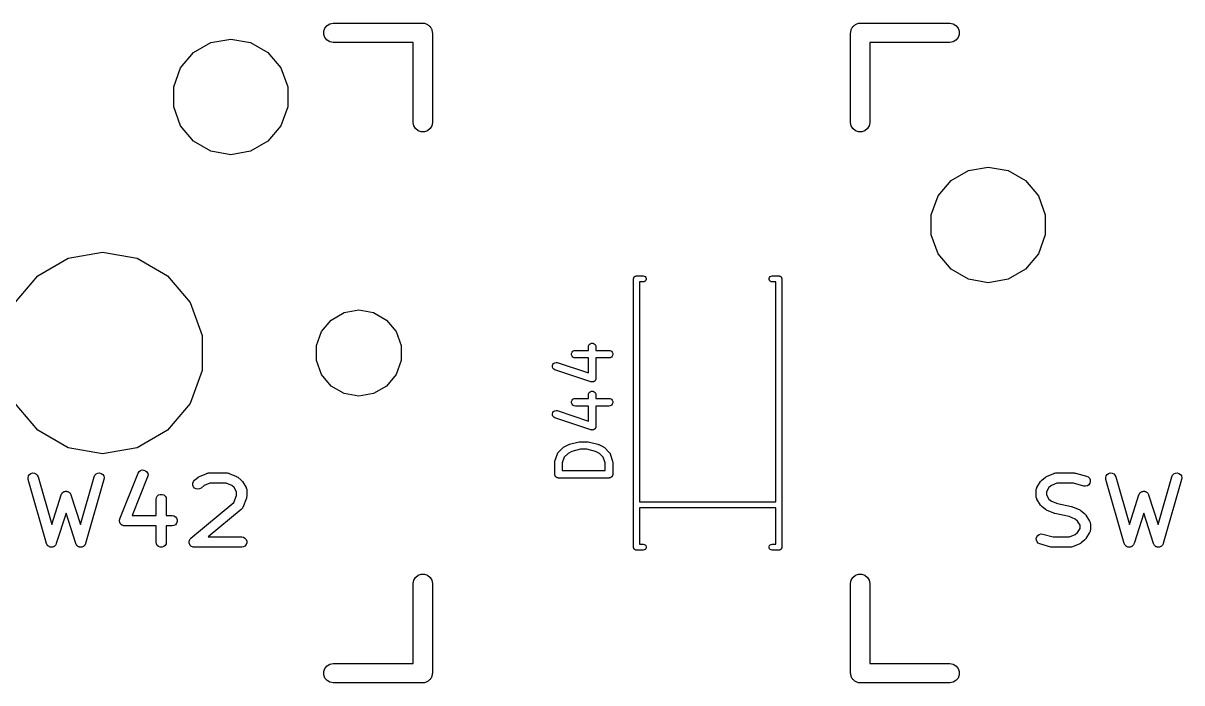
# Model space of a CAD drawing. Extents: x 37 to 154, y -133 to -20.
# Drawn here: x 95.92 to 118.9, y -132.54 to -119.46 of the extents above; entities that cross this region are included whole.
import ezdxf

# ---------------------------------------------------------------- set-up
doc = ezdxf.new("R2010")
doc.units = 0
doc.header["$MEASUREMENT"] = 0
doc.layers.add('BLACK', color=7, linetype='CONTINUOUS')

msp = doc.modelspace()

# ---------------------------------------------------------------- linework, layer by layer
at = {"layer": 'Black'}
for p, q in [((101.95, -119.504), (102.007, -119.471)), ((102.007, -119.471), (102.072, -119.459)), ((102.072, -119.459), (103.85, -119.459)), ((103.85, -119.459), (103.866, -119.462)), ((103.866, -119.462), (103.883, -119.462)), ((103.883, -119.462), (103.899, -119.468)), ((103.899, -119.468), (103.915, -119.471)), ((103.915, -119.471), (103.93, -119.479)), ((103.93, -119.479), (103.945, -119.485)), ((103.945, -119.485), (103.958, -119.496)), ((103.958, -119.496), (103.972, -119.504)), ((112.403, -119.504), (112.417, -119.496)), ((112.417, -119.496), (112.43, -119.485)), ((112.43, -119.485), (112.445, -119.479)), ((112.445, -119.479), (112.46, -119.471)), ((112.46, -119.471), (112.476, -119.468)), ((112.476, -119.468), (112.492, -119.462)), ((112.492, -119.462), (112.509, -119.462)), ((112.509, -119.462), (112.525, -119.459)), ((112.525, -119.459), (114.303, -119.459)), ((114.303, -119.459), (114.368, -119.471)), ((114.368, -119.471), (114.425, -119.504)), ((101.884, -119.617), (101.907, -119.555)), ((101.884, -119.683), (101.884, -119.617)), ((101.907, -119.745), (101.884, -119.683)), ((101.907, -119.555), (101.95, -119.504)), ((103.972, -119.504), (103.983, -119.517)), ((103.983, -119.517), (103.996, -119.528)), ((103.996, -119.528), (104.004, -119.542)), ((104.004, -119.542), (104.015, -119.555)), ((104.015, -119.555), (104.021, -119.57)), ((104.021, -119.57), (104.029, -119.585)), ((104.029, -119.585), (104.032, -119.601)), ((104.032, -119.601), (104.038, -119.617)), ((104.038, -119.617), (104.038, -119.634)), ((104.038, -119.634), (104.04, -119.65)), ((104.04, -119.65), (104.04, -121.428)), ((112.334, -119.65), (112.337, -119.634)), ((112.334, -121.428), (112.334, -119.65)), ((112.337, -119.617), (112.343, -119.601)), ((112.337, -119.634), (112.337, -119.617)), ((112.343, -119.601), (112.346, -119.585)), ((112.346, -119.585), (112.354, -119.57)), ((112.354, -119.57), (112.36, -119.555)), ((112.36, -119.555), (112.371, -119.542)), ((112.371, -119.542), (112.379, -119.528)), ((112.379, -119.528), (112.392, -119.517)), ((112.392, -119.517), (112.403, -119.504)), ((114.425, -119.504), (114.468, -119.555)), ((114.468, -119.555), (114.491, -119.617)), ((114.491, -119.683), (114.468, -119.745)), ((114.491, -119.617), (114.491, -119.683)), ((99.3025, -120.041), (99.6476, -119.842)), ((99.6476, -119.842), (100.04, -119.773)), ((100.04, -119.773), (100.432, -119.842)), ((100.432, -119.842), (100.778, -120.041)), ((101.95, -119.796), (101.907, -119.745)), ((102.007, -119.829), (101.95, -119.796)), ((102.072, -119.84), (102.007, -119.829)), ((103.659, -119.84), (102.072, -119.84)), ((103.659, -121.428), (103.659, -119.84)), ((114.303, -119.84), (112.715, -119.84)), ((112.715, -119.84), (112.715, -121.428)), ((114.368, -119.829), (114.303, -119.84)), ((114.425, -119.796), (114.368, -119.829)), ((114.468, -119.745), (114.425, -119.796)), ((99.0464, -120.346), (99.3025, -120.041)), ((100.778, -120.041), (101.034, -120.346)), ((98.9101, -120.721), (99.0464, -120.346)), ((101.034, -120.346), (101.17, -120.721)), ((98.9101, -121.119), (98.9101, -120.721)), ((101.17, -120.721), (101.17, -121.119)), ((99.0464, -121.494), (98.9101, -121.119)), ((101.17, -121.119), (101.034, -121.494)), ((99.3025, -121.799), (99.0464, -121.494)), ((101.034, -121.494), (100.778, -121.799)), ((103.671, -121.493), (103.659, -121.428)), ((103.704, -121.55), (103.671, -121.493)), ((103.755, -121.593), (103.704, -121.55)), ((103.996, -121.55), (103.945, -121.593)), ((104.029, -121.493), (103.996, -121.55)), ((104.04, -121.428), (104.029, -121.493)), ((112.346, -121.493), (112.334, -121.428)), ((112.379, -121.55), (112.346, -121.493)), ((112.43, -121.593), (112.379, -121.55)), ((112.671, -121.55), (112.62, -121.593)), ((112.704, -121.493), (112.671, -121.55)), ((112.715, -121.428), (112.704, -121.493)), ((103.817, -121.616), (103.755, -121.593)), ((103.883, -121.616), (103.817, -121.616)), ((103.945, -121.593), (103.883, -121.616)), ((112.492, -121.616), (112.43, -121.593)), ((112.558, -121.616), (112.492, -121.616)), ((112.62, -121.593), (112.558, -121.616)), ((99.6476, -121.998), (99.3025, -121.799)), ((100.04, -122.067), (99.6476, -121.998)), ((100.432, -121.998), (100.04, -122.067)), ((100.778, -121.799), (100.432, -121.998)), ((114.327, -122.581), (114.673, -122.382)), ((114.673, -122.382), (115.065, -122.313)), ((115.065, -122.313), (115.457, -122.382)), ((115.457, -122.382), (115.803, -122.581)), ((114.071, -122.886), (114.327, -122.581)), ((115.803, -122.581), (116.059, -122.886)), ((113.935, -123.261), (114.071, -122.886)), ((116.059, -122.886), (116.195, -123.261)), ((113.935, -123.659), (113.935, -123.261)), ((116.195, -123.261), (116.195, -123.659)), ((114.071, -124.034), (113.935, -123.659)), ((116.195, -123.659), (116.059, -124.034)), ((96.8154, -124.119), (97.5, -123.998)), ((97.5, -123.998), (98.1846, -124.119)), ((114.327, -124.339), (114.071, -124.034)), ((116.059, -124.034), (115.803, -124.339)), ((96.2134, -124.467), (96.8154, -124.119)), ((98.1846, -124.119), (98.7865, -124.467)), ((95.7666, -124.999), (96.2134, -124.467)), ((98.7865, -124.467), (99.2334, -124.999)), ((108.03, -124.53), (108.031, -124.525)), ((108.03, -129.85), (108.03, -124.53)), ((108.031, -124.52), (108.033, -124.515)), ((108.031, -124.525), (108.031, -124.52)), ((108.033, -124.515), (108.034, -124.509)), ((108.034, -124.509), (108.036, -124.505)), ((108.036, -124.505), (108.038, -124.5)), ((108.038, -124.5), (108.041, -124.496)), ((108.041, -124.496), (108.044, -124.491)), ((108.044, -124.491), (108.048, -124.488)), ((108.048, -124.488), (108.051, -124.484)), ((108.051, -124.484), (108.056, -124.481)), ((108.056, -124.481), (108.06, -124.478)), ((108.06, -124.478), (108.065, -124.476)), ((108.065, -124.476), (108.069, -124.474)), ((108.069, -124.474), (108.075, -124.473)), ((108.075, -124.473), (108.08, -124.471)), ((108.08, -124.471), (108.085, -124.471)), ((108.085, -124.471), (108.09, -124.47)), ((108.09, -124.47), (108.22, -124.47)), ((108.22, -124.47), (108.241, -124.474)), ((108.241, -124.474), (108.259, -124.484)), ((108.259, -124.484), (108.272, -124.5)), ((108.272, -124.5), (108.279, -124.52)), ((108.279, -124.54), (108.272, -124.56)), ((108.279, -124.52), (108.279, -124.54)), ((110.721, -124.52), (110.728, -124.5)), ((110.721, -124.54), (110.721, -124.52)), ((110.728, -124.56), (110.721, -124.54)), ((110.728, -124.5), (110.741, -124.484)), ((110.741, -124.484), (110.759, -124.474)), ((110.759, -124.474), (110.78, -124.47)), ((110.78, -124.47), (110.91, -124.47)), ((110.91, -124.47), (110.915, -124.471)), ((110.915, -124.471), (110.92, -124.471)), ((110.92, -124.471), (110.925, -124.473)), ((110.925, -124.473), (110.931, -124.474)), ((110.931, -124.474), (110.935, -124.476)), ((110.935, -124.476), (110.94, -124.478)), ((110.94, -124.478), (110.944, -124.481)), ((110.944, -124.481), (110.949, -124.484)), ((110.949, -124.484), (110.952, -124.488)), ((110.952, -124.488), (110.956, -124.491)), ((110.956, -124.491), (110.959, -124.496)), ((110.959, -124.496), (110.962, -124.5)), ((110.962, -124.5), (110.964, -124.505)), ((110.964, -124.505), (110.966, -124.509)), ((110.966, -124.509), (110.967, -124.515)), ((110.967, -124.515), (110.969, -124.52)), ((110.969, -124.52), (110.969, -124.525)), ((110.969, -124.525), (110.97, -124.53)), ((110.97, -124.53), (110.97, -129.85)), ((114.673, -124.538), (114.327, -124.339)), ((115.065, -124.607), (114.673, -124.538)), ((115.457, -124.538), (115.065, -124.607)), ((115.803, -124.339), (115.457, -124.538)), ((108.22, -124.59), (108.15, -124.59)), ((108.15, -124.59), (108.15, -128.95)), ((108.241, -124.586), (108.22, -124.59)), ((108.259, -124.576), (108.241, -124.586)), ((108.272, -124.56), (108.259, -124.576)), ((110.741, -124.576), (110.728, -124.56)), ((110.759, -124.586), (110.741, -124.576)), ((110.78, -124.59), (110.759, -124.586)), ((110.85, -124.59), (110.78, -124.59)), ((110.85, -128.95), (110.85, -124.59)), ((99.2334, -124.999), (99.4711, -125.652)), ((102.031, -125.346), (102.288, -125.197)), ((102.288, -125.197), (102.58, -125.146)), ((102.58, -125.146), (102.872, -125.197)), ((102.872, -125.197), (103.129, -125.346)), ((101.84, -125.573), (102.031, -125.346)), ((103.129, -125.346), (103.32, -125.573)), ((99.4711, -125.652), (99.4711, -126.348)), ((101.739, -125.852), (101.84, -125.573)), ((103.32, -125.573), (103.421, -125.852)), ((101.739, -126.148), (101.739, -125.852)), ((103.421, -125.852), (103.421, -126.148)), ((107.134, -125.88), (107.139, -125.855)), ((107.134, -125.948), (107.134, -125.88)), ((107.139, -125.855), (107.152, -125.832)), ((107.152, -125.832), (107.172, -125.816)), ((107.172, -125.816), (107.196, -125.807)), ((107.196, -125.807), (107.222, -125.807)), ((107.222, -125.807), (107.247, -125.816)), ((107.247, -125.816), (107.267, -125.832)), ((107.267, -125.832), (107.28, -125.855)), ((107.28, -125.855), (107.284, -125.88)), ((107.284, -125.88), (107.284, -125.948)), ((101.84, -126.427), (101.739, -126.148)), ((103.421, -126.148), (103.32, -126.427)), ((106.802, -126.01), (106.811, -125.986)), ((106.802, -126.036), (106.802, -126.01)), ((106.811, -126.061), (106.802, -126.036)), ((106.811, -125.986), (106.828, -125.966)), ((106.828, -126.081), (106.811, -126.061)), ((106.828, -125.966), (106.85, -125.953)), ((106.85, -126.094), (106.828, -126.081)), ((106.85, -125.953), (106.876, -125.948)), ((106.876, -126.098), (106.85, -126.094)), ((106.876, -125.948), (107.134, -125.948)), ((107.134, -126.098), (106.876, -126.098)), ((107.134, -126.395), (107.134, -126.098)), ((107.284, -125.948), (107.542, -125.948)), ((107.542, -126.098), (107.284, -126.098)), ((107.284, -126.098), (107.284, -126.5)), ((107.542, -125.948), (107.568, -125.953)), ((107.568, -126.094), (107.542, -126.098)), ((107.568, -125.953), (107.591, -125.966)), ((107.591, -126.081), (107.568, -126.094)), ((107.591, -125.966), (107.607, -125.986)), ((107.607, -126.061), (107.591, -126.081)), ((107.607, -125.986), (107.616, -126.01)), ((107.616, -126.036), (107.607, -126.061)), ((107.616, -126.01), (107.616, -126.036)), ((99.4711, -126.348), (99.2334, -127.001)), ((106.421, -126.25), (106.429, -126.226)), ((106.421, -126.276), (106.421, -126.25)), ((106.431, -126.301), (106.421, -126.276)), ((106.429, -126.226), (106.445, -126.205)), ((106.448, -126.32), (106.431, -126.301)), ((106.445, -126.205), (106.467, -126.192)), ((106.471, -126.333), (106.448, -126.32)), ((106.467, -126.192), (106.493, -126.186)), ((107.185, -126.571), (106.471, -126.333)), ((106.493, -126.186), (106.518, -126.19)), ((106.518, -126.19), (107.134, -126.395)), ((102.031, -126.654), (101.84, -126.427)), ((103.32, -126.427), (103.129, -126.654)), ((107.191, -126.571), (107.185, -126.571)), ((107.196, -126.573), (107.191, -126.571)), ((107.204, -126.573), (107.196, -126.573)), ((107.211, -126.574), (107.204, -126.573)), ((107.217, -126.573), (107.211, -126.574)), ((107.222, -126.573), (107.217, -126.573)), ((107.229, -126.571), (107.222, -126.573)), ((107.237, -126.569), (107.229, -126.571)), ((107.241, -126.566), (107.237, -126.569)), ((107.247, -126.564), (107.241, -126.566)), ((107.252, -126.56), (107.247, -126.564)), ((107.259, -126.556), (107.252, -126.56)), ((107.262, -126.551), (107.259, -126.556)), ((107.267, -126.548), (107.262, -126.551)), ((107.27, -126.541), (107.267, -126.548)), ((107.275, -126.535), (107.27, -126.541)), ((107.277, -126.53), (107.275, -126.535)), ((107.28, -126.525), (107.277, -126.53)), ((107.281, -126.518), (107.28, -126.525)), ((107.283, -126.511), (107.281, -126.518)), ((107.284, -126.5), (107.283, -126.505)), ((107.283, -126.505), (107.283, -126.511)), ((102.288, -126.803), (102.031, -126.654)), ((102.58, -126.854), (102.288, -126.803)), ((102.872, -126.803), (102.58, -126.854)), ((103.129, -126.654), (102.872, -126.803)), ((107.134, -126.833), (107.139, -126.807)), ((107.134, -126.901), (107.134, -126.833)), ((107.139, -126.807), (107.152, -126.785)), ((107.152, -126.785), (107.172, -126.768)), ((107.172, -126.768), (107.196, -126.759)), ((107.196, -126.759), (107.222, -126.759)), ((107.222, -126.759), (107.247, -126.768)), ((107.247, -126.768), (107.267, -126.785)), ((107.267, -126.785), (107.28, -126.807)), ((107.28, -126.807), (107.284, -126.833)), ((107.284, -126.833), (107.284, -126.901)), ((96.2134, -127.533), (95.7666, -127.001)), ((99.2334, -127.001), (98.7865, -127.533)), ((106.802, -126.963), (106.811, -126.938)), ((106.802, -126.989), (106.802, -126.963)), ((106.811, -127.013), (106.802, -126.989)), ((106.811, -126.938), (106.828, -126.918)), ((106.828, -127.033), (106.811, -127.013)), ((106.828, -126.918), (106.85, -126.905)), ((106.85, -127.046), (106.828, -127.033)), ((106.85, -126.905), (106.876, -126.901)), ((106.876, -127.051), (106.85, -127.046)), ((106.876, -126.901), (107.134, -126.901)), ((107.134, -127.051), (106.876, -127.051)), ((107.134, -127.348), (107.134, -127.051)), ((107.284, -126.901), (107.542, -126.901)), ((107.542, -127.051), (107.284, -127.051)), ((107.284, -127.051), (107.284, -127.452)), ((107.542, -126.901), (107.568, -126.905)), ((107.568, -127.046), (107.542, -127.051)), ((107.568, -126.905), (107.591, -126.918)), ((107.591, -127.033), (107.568, -127.046)), ((107.591, -126.918), (107.607, -126.938)), ((107.607, -127.013), (107.591, -127.033)), ((107.607, -126.938), (107.616, -126.963)), ((107.616, -126.989), (107.607, -127.013)), ((107.616, -126.963), (107.616, -126.989)), ((106.421, -127.203), (106.429, -127.178)), ((106.421, -127.229), (106.421, -127.203)), ((106.431, -127.253), (106.421, -127.229)), ((106.429, -127.178), (106.445, -127.158)), ((106.448, -127.273), (106.431, -127.253)), ((106.445, -127.158), (106.467, -127.144)), ((106.471, -127.285), (106.448, -127.273)), ((106.467, -127.144), (106.493, -127.139)), ((107.185, -127.523), (106.471, -127.285)), ((106.493, -127.139), (106.518, -127.143)), ((106.518, -127.143), (107.134, -127.348)), ((96.8154, -127.881), (96.2134, -127.533)), ((98.7865, -127.533), (98.1846, -127.881)), ((107.191, -127.524), (107.185, -127.523)), ((107.196, -127.526), (107.191, -127.524)), ((107.204, -127.526), (107.196, -127.526)), ((107.211, -127.527), (107.204, -127.526)), ((107.217, -127.526), (107.211, -127.527)), ((107.222, -127.526), (107.217, -127.526)), ((107.229, -127.523), (107.222, -127.526)), ((107.237, -127.522), (107.229, -127.523)), ((107.241, -127.519), (107.237, -127.522)), ((107.247, -127.517), (107.241, -127.519)), ((107.252, -127.512), (107.247, -127.517)), ((107.259, -127.508), (107.252, -127.512)), ((107.262, -127.504), (107.259, -127.508)), ((107.267, -127.5), (107.262, -127.504)), ((107.27, -127.494), (107.267, -127.5)), ((107.275, -127.488), (107.27, -127.494)), ((107.277, -127.482), (107.275, -127.488)), ((107.28, -127.478), (107.277, -127.482)), ((107.281, -127.47), (107.28, -127.478)), ((107.283, -127.463), (107.281, -127.47)), ((107.284, -127.452), (107.283, -127.457)), ((107.283, -127.457), (107.283, -127.463)), ((106.762, -127.808), (106.953, -127.76)), ((106.953, -127.76), (106.962, -127.759)), ((106.962, -127.759), (106.971, -127.758)), ((106.971, -127.758), (107.114, -127.758)), ((107.114, -127.758), (107.123, -127.759)), ((107.123, -127.759), (107.132, -127.76)), ((107.132, -127.76), (107.322, -127.808)), ((97.5, -128.002), (96.8154, -127.881)), ((98.1846, -127.881), (97.5, -128.002)), ((106.471, -128.142), (106.519, -128)), ((106.519, -128), (106.521, -127.996)), ((106.521, -127.996), (106.522, -127.992)), ((106.522, -127.992), (106.527, -127.984)), ((106.527, -127.984), (106.531, -127.977)), ((106.531, -127.977), (106.534, -127.974)), ((106.534, -127.974), (106.537, -127.97)), ((106.537, -127.97), (106.632, -127.875)), ((106.632, -127.875), (106.642, -127.868)), ((106.642, -127.868), (106.652, -127.861)), ((106.652, -127.861), (106.747, -127.813)), ((106.73, -127.99), (106.656, -128.064)), ((106.807, -127.951), (106.73, -127.99)), ((106.747, -127.813), (106.755, -127.811)), ((106.755, -127.811), (106.762, -127.808)), ((106.98, -127.908), (106.807, -127.951)), ((107.105, -127.908), (106.98, -127.908)), ((107.278, -127.951), (107.105, -127.908)), ((107.355, -127.99), (107.278, -127.951)), ((107.322, -127.808), (107.33, -127.811)), ((107.33, -127.811), (107.338, -127.813)), ((107.338, -127.813), (107.433, -127.861)), ((107.429, -128.064), (107.355, -127.99)), ((107.433, -127.861), (107.443, -127.868)), ((107.443, -127.868), (107.453, -127.875)), ((107.453, -127.875), (107.548, -127.97)), ((107.548, -127.97), (107.55, -127.974)), ((107.55, -127.974), (107.554, -127.977)), ((107.554, -127.977), (107.558, -127.984)), ((107.558, -127.984), (107.563, -127.992)), ((107.563, -127.992), (107.564, -127.996)), ((107.564, -127.996), (107.566, -128)), ((107.566, -128), (107.614, -128.142)), ((106.467, -128.166), (106.469, -128.154)), ((106.467, -128.404), (106.467, -128.166)), ((106.469, -128.154), (106.471, -128.142)), ((106.656, -128.064), (106.617, -128.178)), ((106.617, -128.178), (106.617, -128.329)), ((107.467, -128.178), (107.429, -128.064)), ((107.467, -128.329), (107.467, -128.178)), ((107.614, -128.142), (107.615, -128.154)), ((107.615, -128.154), (107.617, -128.166)), ((107.617, -128.166), (107.617, -128.404)), ((96.0198, -128.472), (96.0284, -128.438)), ((96.0284, -128.438), (96.0481, -128.409)), ((96.0481, -128.409), (96.0767, -128.388)), ((96.0767, -128.388), (96.1106, -128.378)), ((96.1106, -128.378), (96.1458, -128.381)), ((96.1458, -128.381), (96.178, -128.395)), ((96.178, -128.395), (96.2034, -128.42)), ((96.2034, -128.42), (96.2188, -128.452)), ((96.2188, -128.452), (96.4895, -129.399)), ((97.0591, -129.399), (97.3297, -128.452)), ((97.3297, -128.452), (97.3452, -128.42)), ((97.3452, -128.42), (97.3705, -128.395)), ((97.3705, -128.395), (97.4028, -128.381)), ((97.4028, -128.381), (97.438, -128.378)), ((97.438, -128.378), (97.4719, -128.388)), ((97.4719, -128.388), (97.5004, -128.409)), ((97.5004, -128.409), (97.5202, -128.438)), ((97.5202, -128.438), (97.5288, -128.472)), ((97.8411, -129.288), (98.204, -128.381)), ((98.3926, -128.457), (98.0855, -129.225)), ((98.204, -128.381), (98.2225, -128.351)), ((98.2225, -128.351), (98.2503, -128.33)), ((98.2503, -128.33), (98.2838, -128.318)), ((98.2838, -128.318), (98.3191, -128.32)), ((98.3191, -128.32), (98.3518, -128.333)), ((98.3518, -128.333), (98.3781, -128.356)), ((98.3781, -128.356), (98.3948, -128.387)), ((98.3998, -128.422), (98.3926, -128.457)), ((98.3948, -128.387), (98.3998, -128.422)), ((99.3944, -128.462), (99.4076, -128.454)), ((99.4076, -128.454), (99.4204, -128.446)), ((99.4204, -128.446), (99.5655, -128.386)), ((99.5655, -128.386), (99.5678, -128.385)), ((99.5678, -128.385), (99.5698, -128.384)), ((99.5698, -128.384), (99.5849, -128.381)), ((99.5849, -128.381), (99.5999, -128.378)), ((99.5999, -128.378), (99.6023, -128.378)), ((99.6023, -128.378), (99.6046, -128.378)), ((99.6046, -128.378), (99.9674, -128.378)), ((99.9674, -128.378), (99.9697, -128.378)), ((99.9697, -128.378), (99.9721, -128.378)), ((99.9721, -128.378), (99.9871, -128.381)), ((99.9871, -128.381), (100.002, -128.384)), ((100.002, -128.384), (100.004, -128.385)), ((100.004, -128.385), (100.007, -128.386)), ((100.007, -128.386), (100.152, -128.446)), ((100.152, -128.446), (100.164, -128.454)), ((100.164, -128.454), (100.178, -128.462)), ((106.469, -128.411), (106.467, -128.404)), ((106.469, -128.417), (106.469, -128.411)), ((106.471, -128.423), (106.469, -128.417)), ((106.472, -128.43), (106.471, -128.423)), ((106.475, -128.436), (106.472, -128.43)), ((106.477, -128.442), (106.475, -128.436)), ((106.482, -128.447), (106.477, -128.442)), ((106.485, -128.452), (106.482, -128.447)), ((106.49, -128.457), (106.485, -128.452)), ((106.494, -128.462), (106.49, -128.457)), ((106.617, -128.329), (107.467, -128.329)), ((107.595, -128.457), (107.591, -128.462)), ((107.6, -128.452), (107.595, -128.457)), ((107.603, -128.447), (107.6, -128.452)), ((107.607, -128.442), (107.603, -128.447)), ((107.61, -128.436), (107.607, -128.442)), ((107.613, -128.43), (107.61, -128.436)), ((107.614, -128.423), (107.613, -128.43)), ((107.616, -128.417), (107.614, -128.423)), ((107.617, -128.404), (107.616, -128.411)), ((107.616, -128.411), (107.616, -128.417)), ((116.197, -128.462), (116.211, -128.454)), ((116.211, -128.454), (116.223, -128.446)), ((116.223, -128.446), (116.368, -128.386)), ((116.368, -128.386), (116.371, -128.385)), ((116.371, -128.385), (116.373, -128.384)), ((116.373, -128.384), (116.388, -128.381)), ((116.388, -128.381), (116.403, -128.378)), ((116.403, -128.378), (116.405, -128.378)), ((116.405, -128.378), (116.408, -128.378)), ((116.408, -128.378), (116.77, -128.378)), ((116.77, -128.378), (116.784, -128.38)), ((116.784, -128.38), (116.798, -128.382)), ((116.798, -128.382), (117.015, -128.442)), ((117.015, -128.442), (117.047, -128.457)), ((117.047, -128.457), (117.072, -128.482)), ((117.395, -128.472), (117.403, -128.438)), ((117.403, -128.438), (117.423, -128.409)), ((117.423, -128.409), (117.452, -128.388)), ((117.452, -128.388), (117.486, -128.378)), ((117.486, -128.378), (117.521, -128.381)), ((117.521, -128.381), (117.553, -128.395)), ((117.553, -128.395), (117.578, -128.42)), ((117.578, -128.42), (117.594, -128.452)), ((117.594, -128.452), (117.865, -129.399)), ((118.434, -129.399), (118.705, -128.452)), ((118.705, -128.452), (118.72, -128.42)), ((118.72, -128.42), (118.746, -128.395)), ((118.746, -128.395), (118.778, -128.381)), ((118.778, -128.381), (118.813, -128.378)), ((118.813, -128.378), (118.847, -128.388)), ((118.847, -128.388), (118.875, -128.409)), ((118.875, -128.409), (118.895, -128.438)), ((118.895, -128.438), (118.904, -128.472)), ((96.0235, -128.507), (96.0198, -128.472)), ((96.3863, -129.777), (96.0235, -128.507)), ((97.5251, -128.507), (97.1623, -129.777)), ((97.5288, -128.472), (97.5251, -128.507)), ((99.2867, -128.618), (99.2869, -128.582)), ((99.2987, -128.651), (99.2867, -128.618)), ((99.2869, -128.582), (99.299, -128.549)), ((99.3213, -128.678), (99.2987, -128.651)), ((99.299, -128.549), (99.3218, -128.522)), ((99.3518, -128.696), (99.3213, -128.678)), ((99.3218, -128.522), (99.3944, -128.462)), ((99.4519, -128.679), (99.4213, -128.696)), ((99.5127, -128.628), (99.4519, -128.679)), ((99.6249, -128.581), (99.5127, -128.628)), ((99.9471, -128.581), (99.6249, -128.581)), ((100.059, -128.628), (99.9471, -128.581)), ((100.107, -128.668), (100.059, -128.628)), ((100.156, -128.75), (100.107, -128.668)), ((100.178, -128.462), (100.25, -128.522)), ((100.25, -128.522), (100.261, -128.535)), ((100.261, -128.535), (100.272, -128.548)), ((100.272, -128.548), (100.345, -128.669)), ((100.345, -128.669), (100.348, -128.678)), ((100.348, -128.678), (100.353, -128.687)), ((100.353, -128.687), (100.355, -128.695)), ((106.5, -128.465), (106.494, -128.462)), ((106.505, -128.469), (106.5, -128.465)), ((106.511, -128.471), (106.505, -128.469)), ((106.517, -128.475), (106.511, -128.471)), ((106.523, -128.476), (106.517, -128.475)), ((106.529, -128.478), (106.523, -128.476)), ((106.536, -128.478), (106.529, -128.478)), ((106.542, -128.479), (106.536, -128.478)), ((107.542, -128.479), (106.542, -128.479)), ((107.549, -128.478), (107.542, -128.479)), ((107.555, -128.478), (107.549, -128.478)), ((107.562, -128.476), (107.555, -128.478)), ((107.568, -128.475), (107.562, -128.476)), ((107.574, -128.471), (107.568, -128.475)), ((107.58, -128.469), (107.574, -128.471)), ((107.585, -128.465), (107.58, -128.469)), ((107.591, -128.462), (107.585, -128.465)), ((116.02, -128.695), (116.022, -128.687)), ((116.022, -128.687), (116.027, -128.678)), ((116.027, -128.678), (116.03, -128.669)), ((116.03, -128.669), (116.103, -128.548)), ((116.103, -128.548), (116.114, -128.535)), ((116.114, -128.535), (116.125, -128.522)), ((116.125, -128.522), (116.197, -128.462)), ((116.268, -128.668), (116.219, -128.75)), ((116.316, -128.628), (116.268, -128.668)), ((116.428, -128.581), (116.316, -128.628)), ((116.757, -128.581), (116.428, -128.581)), ((116.961, -128.638), (116.757, -128.581)), ((116.996, -128.641), (116.961, -128.638)), ((117.03, -128.632), (116.996, -128.641)), ((117.059, -128.612), (117.03, -128.632)), ((117.08, -128.584), (117.059, -128.612)), ((117.072, -128.482), (117.087, -128.515)), ((117.089, -128.55), (117.08, -128.584)), ((117.087, -128.515), (117.089, -128.55)), ((117.398, -128.507), (117.395, -128.472)), ((117.761, -129.777), (117.398, -128.507)), ((118.9, -128.507), (118.537, -129.777)), ((118.904, -128.472), (118.9, -128.507)), ((96.4895, -129.399), (96.6775, -128.811)), ((96.6775, -128.811), (96.6794, -128.808)), ((96.6794, -128.808), (96.6803, -128.804)), ((96.6803, -128.804), (96.6876, -128.792)), ((96.6876, -128.792), (96.6939, -128.78)), ((96.6939, -128.78), (96.6969, -128.777)), ((96.6969, -128.777), (96.6991, -128.774)), ((96.6991, -128.774), (96.7099, -128.766)), ((96.7099, -128.766), (96.7201, -128.756)), ((96.7201, -128.756), (96.7238, -128.755)), ((96.7238, -128.755), (96.727, -128.752)), ((96.727, -128.752), (96.74, -128.748)), ((96.74, -128.748), (96.7527, -128.743)), ((96.7527, -128.743), (96.7568, -128.743)), ((96.7568, -128.743), (96.7606, -128.742)), ((96.7606, -128.742), (96.7743, -128.742)), ((96.7743, -128.742), (96.788, -128.742)), ((96.788, -128.742), (96.7918, -128.743)), ((96.7918, -128.743), (96.7959, -128.743)), ((96.7959, -128.743), (96.8085, -128.748)), ((96.8085, -128.748), (96.8216, -128.752)), ((96.8216, -128.752), (96.8248, -128.755)), ((96.8248, -128.755), (96.8285, -128.756)), ((96.8285, -128.756), (96.8387, -128.766)), ((96.8387, -128.766), (96.8495, -128.774)), ((96.8495, -128.774), (96.8516, -128.777)), ((96.8516, -128.777), (96.8546, -128.78)), ((96.8546, -128.78), (96.861, -128.792)), ((96.861, -128.792), (96.8683, -128.804)), ((96.8683, -128.804), (96.8692, -128.808)), ((96.8692, -128.808), (96.8711, -128.811)), ((96.8711, -128.811), (97.0591, -129.399)), ((98.5595, -128.903), (98.5657, -128.868)), ((98.5595, -129.225), (98.5595, -128.903)), ((98.5657, -128.868), (98.5833, -128.838)), ((98.5833, -128.838), (98.6103, -128.815)), ((98.6103, -128.815), (98.6435, -128.803)), ((98.6435, -128.803), (98.6788, -128.803)), ((98.6788, -128.803), (98.7119, -128.815)), ((98.7119, -128.815), (98.739, -128.838)), ((98.739, -128.838), (98.7566, -128.868)), ((98.7566, -128.868), (98.7627, -128.903)), ((98.7627, -128.903), (98.7627, -129.225)), ((99.3865, -128.702), (99.3518, -128.696)), ((99.4213, -128.696), (99.3865, -128.702)), ((100.1, -128.962), (100.156, -128.823)), ((100.156, -128.823), (100.156, -128.75)), ((100.352, -128.88), (100.279, -129.062)), ((100.353, -128.877), (100.352, -128.879)), ((100.352, -128.879), (100.352, -128.88)), ((100.356, -128.861), (100.353, -128.877)), ((100.355, -128.695), (100.357, -128.702)), ((100.359, -128.846), (100.356, -128.861)), ((100.357, -128.702), (100.358, -128.712)), ((100.358, -128.712), (100.359, -128.721)), ((100.359, -128.721), (100.359, -128.842)), ((100.359, -128.842), (100.359, -128.844)), ((100.359, -128.844), (100.359, -128.846)), ((116.016, -128.721), (116.017, -128.712)), ((116.016, -128.842), (116.016, -128.721)), ((116.017, -128.852), (116.016, -128.842)), ((116.017, -128.712), (116.018, -128.702)), ((116.018, -128.862), (116.017, -128.852)), ((116.018, -128.702), (116.02, -128.695)), ((116.02, -128.869), (116.018, -128.862)), ((116.022, -128.877), (116.02, -128.869)), ((116.027, -128.886), (116.022, -128.877)), ((116.03, -128.895), (116.027, -128.886)), ((116.103, -129.016), (116.03, -128.895)), ((116.219, -128.75), (116.219, -128.814)), ((116.219, -128.814), (116.268, -128.896)), ((116.268, -128.896), (116.316, -128.936)), ((117.865, -129.399), (118.053, -128.811)), ((118.053, -128.811), (118.054, -128.808)), ((118.054, -128.808), (118.055, -128.804)), ((118.055, -128.804), (118.063, -128.792)), ((118.063, -128.792), (118.069, -128.78)), ((118.069, -128.78), (118.072, -128.777)), ((118.072, -128.777), (118.074, -128.774)), ((118.074, -128.774), (118.085, -128.766)), ((118.085, -128.766), (118.095, -128.756)), ((118.095, -128.756), (118.099, -128.755)), ((118.099, -128.755), (118.102, -128.752)), ((118.102, -128.752), (118.115, -128.748)), ((118.115, -128.748), (118.128, -128.743)), ((118.128, -128.743), (118.132, -128.743)), ((118.132, -128.743), (118.136, -128.742)), ((118.136, -128.742), (118.149, -128.742)), ((118.149, -128.742), (118.163, -128.742)), ((118.163, -128.742), (118.167, -128.743)), ((118.167, -128.743), (118.171, -128.743)), ((118.171, -128.743), (118.184, -128.748)), ((118.184, -128.748), (118.197, -128.752)), ((118.197, -128.752), (118.2, -128.755)), ((118.2, -128.755), (118.204, -128.756)), ((118.204, -128.756), (118.214, -128.766)), ((118.214, -128.766), (118.224, -128.774)), ((118.224, -128.774), (118.227, -128.777)), ((118.227, -128.777), (118.23, -128.78)), ((118.23, -128.78), (118.236, -128.792)), ((118.236, -128.792), (118.243, -128.804)), ((118.243, -128.804), (118.244, -128.808)), ((118.244, -128.808), (118.246, -128.811)), ((118.246, -128.811), (118.434, -129.399)), ((99.2492, -129.671), (100.1, -128.962)), ((100.25, -129.102), (99.5949, -129.648)), ((100.255, -129.096), (100.25, -129.102)), ((100.261, -129.092), (100.255, -129.096)), ((100.266, -129.083), (100.261, -129.092)), ((100.273, -129.075), (100.266, -129.083)), ((100.276, -129.068), (100.273, -129.075)), ((100.279, -129.062), (100.276, -129.068)), ((108.15, -128.95), (110.85, -128.95)), ((110.85, -129.07), (108.15, -129.07)), ((108.15, -129.07), (108.15, -129.79)), ((110.85, -129.79), (110.85, -129.07)), ((116.114, -129.028), (116.103, -129.016)), ((116.125, -129.041), (116.114, -129.028)), ((116.197, -129.102), (116.125, -129.041)), ((116.211, -129.109), (116.197, -129.102)), ((116.223, -129.118), (116.211, -129.109)), ((116.368, -129.178), (116.223, -129.118)), ((116.316, -128.936), (116.438, -128.987)), ((116.438, -128.987), (116.719, -129.045)), ((116.719, -129.045), (116.728, -129.049)), ((116.728, -129.049), (116.737, -129.051)), ((116.737, -129.051), (116.882, -129.111)), ((116.882, -129.111), (116.895, -129.12)), ((116.895, -129.12), (116.908, -129.127)), ((116.908, -129.127), (116.981, -129.188)), ((96.7743, -129.176), (96.5808, -129.78)), ((96.9678, -129.78), (96.7743, -129.176)), ((97.8339, -129.323), (97.8354, -129.316)), ((97.8354, -129.333), (97.8339, -129.323)), ((97.8354, -129.309), (97.839, -129.299)), ((97.8354, -129.316), (97.8354, -129.309)), ((97.8354, -129.344), (97.8354, -129.333)), ((97.8379, -129.351), (97.8354, -129.344)), ((97.8389, -129.358), (97.8379, -129.351)), ((97.8439, -129.367), (97.8389, -129.358)), ((97.839, -129.299), (97.8411, -129.288)), ((97.8474, -129.377), (97.8439, -129.367)), ((97.8521, -129.383), (97.8474, -129.377)), ((98.0855, -129.225), (98.5595, -129.225)), ((98.7627, -129.225), (98.8789, -129.225)), ((98.8789, -129.225), (98.9136, -129.231)), ((98.9136, -129.231), (98.9442, -129.248)), ((98.9442, -129.248), (98.9668, -129.275)), ((98.9668, -129.377), (98.9442, -129.404)), ((98.9668, -129.275), (98.9789, -129.309)), ((98.9789, -129.344), (98.9668, -129.377)), ((98.9789, -129.309), (98.9789, -129.344)), ((116.378, -129.18), (116.368, -129.178)), ((116.387, -129.184), (116.378, -129.18)), ((116.668, -129.242), (116.387, -129.184)), ((116.79, -129.293), (116.668, -129.242)), ((116.837, -129.333), (116.79, -129.293)), ((116.887, -129.415), (116.837, -129.333)), ((116.981, -129.188), (116.992, -129.201)), ((116.992, -129.201), (117.003, -129.213)), ((117.003, -129.213), (117.075, -129.334)), ((117.075, -129.334), (117.079, -129.343)), ((117.079, -129.343), (117.084, -129.352)), ((117.084, -129.352), (117.085, -129.36)), ((117.085, -129.36), (117.088, -129.367)), ((117.088, -129.367), (117.088, -129.377)), ((117.088, -129.377), (117.09, -129.387)), ((118.149, -129.176), (117.956, -129.78)), ((118.343, -129.78), (118.149, -129.176)), ((97.8556, -129.389), (97.8521, -129.383)), ((97.8634, -129.396), (97.8556, -129.389)), ((97.8701, -129.404), (97.8634, -129.396)), ((97.8764, -129.408), (97.8701, -129.404)), ((97.8819, -129.413), (97.8764, -129.408)), ((97.8916, -129.416), (97.8819, -129.413)), ((97.9007, -129.422), (97.8916, -129.416)), ((97.9079, -129.423), (97.9007, -129.422)), ((97.9146, -129.426), (97.9079, -129.423)), ((97.9251, -129.426), (97.9146, -129.426)), ((97.9354, -129.428), (97.9251, -129.426)), ((98.5595, -129.428), (97.9354, -129.428)), ((98.5595, -129.75), (98.5595, -129.428)), ((98.8789, -129.428), (98.7627, -129.428)), ((98.7627, -129.428), (98.7627, -129.75)), ((98.9136, -129.422), (98.8789, -129.428)), ((98.9442, -129.404), (98.9136, -129.422)), ((116.046, -129.617), (116.075, -129.597)), ((116.075, -129.597), (116.109, -129.588)), ((116.109, -129.588), (116.144, -129.591)), ((116.144, -129.591), (116.349, -129.648)), ((116.678, -129.648), (116.79, -129.601)), ((116.79, -129.601), (116.837, -129.562)), ((116.837, -129.562), (116.887, -129.479)), ((116.887, -129.479), (116.887, -129.415)), ((117.075, -129.56), (117.003, -129.681)), ((117.079, -129.551), (117.075, -129.56)), ((117.084, -129.542), (117.079, -129.551)), ((117.085, -129.534), (117.084, -129.542)), ((117.088, -129.527), (117.085, -129.534)), ((117.09, -129.508), (117.088, -129.517)), ((117.088, -129.517), (117.088, -129.527)), ((117.09, -129.387), (117.09, -129.508)), ((96.3888, -129.783), (96.3863, -129.777)), ((96.39, -129.788), (96.3888, -129.783)), ((96.3964, -129.798), (96.39, -129.788)), ((96.4017, -129.809), (96.3964, -129.798)), ((96.4058, -129.813), (96.4017, -129.809)), ((96.4088, -129.818), (96.4058, -129.813)), ((96.4184, -129.825), (96.4088, -129.818)), ((96.4271, -129.834), (96.4184, -129.825)), ((96.4322, -129.836), (96.4271, -129.834)), ((96.4367, -129.839), (96.4322, -129.836)), ((96.533, -129.838), (96.5285, -129.841)), ((96.5382, -129.835), (96.533, -129.838)), ((96.5472, -129.827), (96.5382, -129.835)), ((96.557, -129.82), (96.5472, -129.827)), ((96.5602, -129.816), (96.557, -129.82)), ((96.5643, -129.812), (96.5602, -129.816)), ((96.57, -129.801), (96.5643, -129.812)), ((96.5768, -129.791), (96.57, -129.801)), ((96.5781, -129.785), (96.5768, -129.791)), ((96.5808, -129.78), (96.5781, -129.785)), ((96.9704, -129.785), (96.9678, -129.78)), ((96.9718, -129.791), (96.9704, -129.785)), ((96.9786, -129.801), (96.9718, -129.791)), ((96.9842, -129.812), (96.9786, -129.801)), ((96.9884, -129.816), (96.9842, -129.812)), ((96.9916, -129.82), (96.9884, -129.816)), ((97.0014, -129.827), (96.9916, -129.82)), ((97.0103, -129.835), (97.0014, -129.827)), ((97.0156, -129.838), (97.0103, -129.835)), ((97.0201, -129.841), (97.0156, -129.838)), ((97.1163, -129.836), (97.1119, -129.839)), ((97.1215, -129.834), (97.1163, -129.836)), ((97.1302, -129.825), (97.1215, -129.834)), ((97.1398, -129.818), (97.1302, -129.825)), ((97.1428, -129.813), (97.1398, -129.818)), ((97.1468, -129.809), (97.1428, -129.813)), ((97.1521, -129.798), (97.1468, -129.809)), ((97.1586, -129.788), (97.1521, -129.798)), ((97.1598, -129.783), (97.1586, -129.788)), ((97.1623, -129.777), (97.1598, -129.783)), ((98.5657, -129.784), (98.5595, -129.75)), ((98.5833, -129.815), (98.5657, -129.784)), ((98.6103, -129.838), (98.5833, -129.815)), ((98.6435, -129.85), (98.6103, -129.838)), ((98.7119, -129.838), (98.6788, -129.85)), ((98.739, -129.815), (98.7119, -129.838)), ((98.7566, -129.784), (98.739, -129.815)), ((98.7627, -129.75), (98.7566, -129.784)), ((99.2142, -129.749), (99.2142, -129.732)), ((99.2142, -129.732), (99.2143, -129.732)), ((99.2142, -129.767), (99.2142, -129.749)), ((99.2202, -129.784), (99.2142, -129.767)), ((99.2142, -129.767), (99.2142, -129.767)), ((99.2142, -129.767), (99.2142, -129.767)), ((99.2143, -129.732), (99.2203, -129.715)), ((99.2143, -129.732), (99.2143, -129.732)), ((99.2261, -129.8), (99.2202, -129.784)), ((99.2203, -129.715), (99.2263, -129.699)), ((99.2262, -129.8), (99.2261, -129.8)), ((99.2263, -129.8), (99.2262, -129.8)), ((99.2263, -129.699), (99.2264, -129.699)), ((99.2376, -129.814), (99.2263, -129.8)), ((99.2264, -129.699), (99.2265, -129.698)), ((99.2265, -129.698), (99.2378, -129.685)), ((99.2487, -129.827), (99.2376, -129.814)), ((99.2378, -129.685), (99.249, -129.672)), ((99.2489, -129.827), (99.2487, -129.827)), ((99.249, -129.827), (99.2489, -129.827)), ((99.249, -129.672), (99.2491, -129.672)), ((99.2642, -129.836), (99.249, -129.827)), ((99.2491, -129.672), (99.2492, -129.671)), ((99.2792, -129.845), (99.2642, -129.836)), ((99.5949, -129.648), (100.258, -129.648)), ((100.258, -129.648), (100.292, -129.654)), ((100.292, -129.654), (100.323, -129.672)), ((100.323, -129.827), (100.292, -129.845)), ((100.323, -129.672), (100.346, -129.699)), ((100.346, -129.8), (100.323, -129.827)), ((100.346, -129.699), (100.358, -129.732)), ((100.358, -129.767), (100.346, -129.8)), ((100.358, -129.732), (100.358, -129.767)), ((108.15, -129.79), (108.22, -129.79)), ((108.22, -129.79), (108.241, -129.794)), ((108.241, -129.794), (108.259, -129.804)), ((108.259, -129.804), (108.272, -129.82)), ((108.272, -129.82), (108.279, -129.84)), ((110.721, -129.84), (110.728, -129.82)), ((110.728, -129.82), (110.741, -129.804)), ((110.741, -129.804), (110.759, -129.794)), ((110.759, -129.794), (110.78, -129.79)), ((110.78, -129.79), (110.85, -129.79)), ((116.016, -129.679), (116.026, -129.645)), ((116.019, -129.714), (116.016, -129.679)), ((116.034, -129.747), (116.019, -129.714)), ((116.026, -129.645), (116.046, -129.617)), ((116.058, -129.772), (116.034, -129.747)), ((116.09, -129.787), (116.058, -129.772)), ((116.308, -129.847), (116.09, -129.787)), ((116.349, -129.648), (116.678, -129.648)), ((116.882, -129.783), (116.737, -129.843)), ((116.895, -129.775), (116.882, -129.783)), ((116.908, -129.767), (116.895, -129.775)), ((116.981, -129.707), (116.908, -129.767)), ((116.992, -129.694), (116.981, -129.707)), ((117.003, -129.681), (116.992, -129.694)), ((117.764, -129.783), (117.761, -129.777)), ((117.765, -129.788), (117.764, -129.783)), ((117.771, -129.798), (117.765, -129.788)), ((117.777, -129.809), (117.771, -129.798)), ((117.781, -129.813), (117.777, -129.809)), ((117.784, -129.818), (117.781, -129.813)), ((117.793, -129.825), (117.784, -129.818)), ((117.802, -129.834), (117.793, -129.825)), ((117.807, -129.836), (117.802, -129.834)), ((117.812, -129.839), (117.807, -129.836)), ((117.908, -129.838), (117.903, -129.841)), ((117.913, -129.835), (117.908, -129.838)), ((117.922, -129.827), (117.913, -129.835)), ((117.932, -129.82), (117.922, -129.827)), ((117.935, -129.816), (117.932, -129.82)), ((117.939, -129.812), (117.935, -129.816)), ((117.945, -129.801), (117.939, -129.812)), ((117.952, -129.791), (117.945, -129.801)), ((117.953, -129.785), (117.952, -129.791)), ((117.956, -129.78), (117.953, -129.785)), ((118.345, -129.785), (118.343, -129.78)), ((118.347, -129.791), (118.345, -129.785)), ((118.354, -129.801), (118.347, -129.791)), ((118.359, -129.812), (118.354, -129.801)), ((118.363, -129.816), (118.359, -129.812)), ((118.367, -129.82), (118.363, -129.816)), ((118.376, -129.827), (118.367, -129.82)), ((118.385, -129.835), (118.376, -129.827)), ((118.391, -129.838), (118.385, -129.835)), ((118.395, -129.841), (118.391, -129.838)), ((118.491, -129.836), (118.487, -129.839)), ((118.496, -129.834), (118.491, -129.836)), ((118.505, -129.825), (118.496, -129.834)), ((118.515, -129.818), (118.505, -129.825)), ((118.518, -129.813), (118.515, -129.818)), ((118.522, -129.809), (118.518, -129.813)), ((118.527, -129.798), (118.522, -129.809)), ((118.534, -129.788), (118.527, -129.798)), ((118.535, -129.783), (118.534, -129.788)), ((118.537, -129.777), (118.535, -129.783)), ((96.4483, -129.843), (96.4367, -129.839)), ((96.4593, -129.848), (96.4483, -129.843)), ((96.4649, -129.848), (96.4593, -129.848)), ((96.4703, -129.85), (96.4649, -129.848)), ((96.4824, -129.85), (96.4703, -129.85)), ((96.4945, -129.851), (96.4824, -129.85)), ((96.4999, -129.849), (96.4945, -129.851)), ((96.5056, -129.849), (96.4999, -129.849)), ((96.5168, -129.844), (96.5056, -129.849)), ((96.5285, -129.841), (96.5168, -129.844)), ((97.0318, -129.844), (97.0201, -129.841)), ((97.043, -129.849), (97.0318, -129.844)), ((97.0486, -129.849), (97.043, -129.849)), ((97.054, -129.851), (97.0486, -129.849)), ((97.0661, -129.85), (97.054, -129.851)), ((97.0783, -129.85), (97.0661, -129.85)), ((97.0836, -129.848), (97.0783, -129.85)), ((97.0892, -129.848), (97.0836, -129.848)), ((97.1003, -129.843), (97.0892, -129.848)), ((97.1119, -129.839), (97.1003, -129.843)), ((98.6788, -129.85), (98.6435, -129.85)), ((99.2794, -129.845), (99.2792, -129.845)), ((99.2795, -129.845), (99.2794, -129.845)), ((99.2969, -129.848), (99.2795, -129.845)), ((99.3139, -129.851), (99.2969, -129.848)), ((99.3141, -129.851), (99.3139, -129.851)), ((99.3143, -129.851), (99.3141, -129.851)), ((100.258, -129.851), (99.3143, -129.851)), ((100.292, -129.845), (100.258, -129.851)), ((108.031, -129.855), (108.03, -129.85)), ((108.031, -129.86), (108.031, -129.855)), ((108.033, -129.865), (108.031, -129.86)), ((108.034, -129.871), (108.033, -129.865)), ((108.036, -129.875), (108.034, -129.871)), ((108.038, -129.88), (108.036, -129.875)), ((108.041, -129.884), (108.038, -129.88)), ((108.044, -129.889), (108.041, -129.884)), ((108.048, -129.892), (108.044, -129.889)), ((108.051, -129.896), (108.048, -129.892)), ((108.056, -129.899), (108.051, -129.896)), ((108.06, -129.902), (108.056, -129.899)), ((108.065, -129.904), (108.06, -129.902)), ((108.069, -129.906), (108.065, -129.904)), ((108.075, -129.907), (108.069, -129.906)), ((108.08, -129.909), (108.075, -129.907)), ((108.085, -129.909), (108.08, -129.909)), ((108.09, -129.91), (108.085, -129.909)), ((108.22, -129.91), (108.09, -129.91)), ((108.241, -129.906), (108.22, -129.91)), ((108.259, -129.896), (108.241, -129.906)), ((108.272, -129.88), (108.259, -129.896)), ((108.279, -129.86), (108.272, -129.88)), ((108.279, -129.84), (108.279, -129.86)), ((110.721, -129.86), (110.721, -129.84)), ((110.728, -129.88), (110.721, -129.86)), ((110.741, -129.896), (110.728, -129.88)), ((110.759, -129.906), (110.741, -129.896)), ((110.78, -129.91), (110.759, -129.906)), ((110.91, -129.91), (110.78, -129.91)), ((110.915, -129.909), (110.91, -129.91)), ((110.92, -129.909), (110.915, -129.909)), ((110.925, -129.907), (110.92, -129.909)), ((110.931, -129.906), (110.925, -129.907)), ((110.935, -129.904), (110.931, -129.906)), ((110.94, -129.902), (110.935, -129.904)), ((110.944, -129.899), (110.94, -129.902)), ((110.949, -129.896), (110.944, -129.899)), ((110.952, -129.892), (110.949, -129.896)), ((110.956, -129.889), (110.952, -129.892)), ((110.959, -129.884), (110.956, -129.889)), ((110.962, -129.88), (110.959, -129.884)), ((110.964, -129.875), (110.962, -129.88)), ((110.966, -129.871), (110.964, -129.875)), ((110.967, -129.865), (110.966, -129.871)), ((110.969, -129.86), (110.967, -129.865)), ((110.97, -129.85), (110.969, -129.855)), ((110.969, -129.855), (110.969, -129.86)), ((116.321, -129.849), (116.308, -129.847)), ((116.335, -129.851), (116.321, -129.849)), ((116.698, -129.851), (116.335, -129.851)), ((116.7, -129.851), (116.698, -129.851)), ((116.703, -129.851), (116.7, -129.851)), ((116.717, -129.848), (116.703, -129.851)), ((116.733, -129.845), (116.717, -129.848)), ((116.735, -129.844), (116.733, -129.845)), ((116.737, -129.843), (116.735, -129.844)), ((117.823, -129.843), (117.812, -129.839)), ((117.834, -129.848), (117.823, -129.843)), ((117.84, -129.848), (117.834, -129.848)), ((117.845, -129.85), (117.84, -129.848)), ((117.857, -129.85), (117.845, -129.85)), ((117.87, -129.851), (117.857, -129.85)), ((117.875, -129.849), (117.87, -129.851)), ((117.881, -129.849), (117.875, -129.849)), ((117.892, -129.844), (117.881, -129.849)), ((117.903, -129.841), (117.892, -129.844)), ((118.407, -129.844), (118.395, -129.841)), ((118.418, -129.849), (118.407, -129.844)), ((118.424, -129.849), (118.418, -129.849)), ((118.429, -129.851), (118.424, -129.849)), ((118.441, -129.85), (118.429, -129.851)), ((118.453, -129.85), (118.441, -129.85)), ((118.459, -129.848), (118.453, -129.85)), ((118.464, -129.848), (118.459, -129.848)), ((118.475, -129.843), (118.464, -129.848)), ((118.487, -129.839), (118.475, -129.843)), ((103.659, -130.572), (103.671, -130.507)), ((103.671, -130.507), (103.704, -130.45)), ((103.704, -130.45), (103.755, -130.407)), ((103.755, -130.407), (103.817, -130.384)), ((103.817, -130.384), (103.883, -130.384)), ((103.883, -130.384), (103.945, -130.407)), ((103.945, -130.407), (103.996, -130.45)), ((103.996, -130.45), (104.029, -130.507)), ((104.029, -130.507), (104.04, -130.572)), ((112.334, -130.572), (112.346, -130.507)), ((112.346, -130.507), (112.379, -130.45)), ((112.379, -130.45), (112.43, -130.407)), ((112.43, -130.407), (112.492, -130.384)), ((112.492, -130.384), (112.558, -130.384)), ((112.558, -130.384), (112.62, -130.407)), ((112.62, -130.407), (112.671, -130.45)), ((112.671, -130.45), (112.704, -130.507)), ((112.704, -130.507), (112.715, -130.572)), ((103.659, -132.159), (103.659, -130.572)), ((104.04, -130.572), (104.04, -132.35)), ((112.334, -132.35), (112.334, -130.572)), ((112.715, -130.572), (112.715, -132.159)), ((101.884, -132.317), (101.907, -132.255)), ((101.884, -132.383), (101.884, -132.317)), ((101.907, -132.255), (101.95, -132.204)), ((101.95, -132.204), (102.007, -132.171)), ((102.007, -132.171), (102.072, -132.159)), ((102.072, -132.159), (103.659, -132.159)), ((104.04, -132.35), (104.038, -132.366)), ((104.038, -132.366), (104.038, -132.383)), ((112.337, -132.366), (112.334, -132.35)), ((112.337, -132.383), (112.337, -132.366)), ((112.715, -132.159), (114.303, -132.159)), ((114.303, -132.159), (114.368, -132.171)), ((114.368, -132.171), (114.425, -132.204)), ((114.425, -132.204), (114.468, -132.255)), ((114.468, -132.255), (114.491, -132.317)), ((114.491, -132.317), (114.491, -132.383)), ((101.907, -132.445), (101.884, -132.383)), ((101.95, -132.496), (101.907, -132.445)), ((102.007, -132.529), (101.95, -132.496)), ((102.072, -132.54), (102.007, -132.529)), ((103.85, -132.54), (102.072, -132.54)), ((103.866, -132.538), (103.85, -132.54)), ((103.883, -132.538), (103.866, -132.538)), ((103.899, -132.532), (103.883, -132.538)), ((103.915, -132.529), (103.899, -132.532)), ((103.93, -132.521), (103.915, -132.529)), ((103.945, -132.515), (103.93, -132.521)), ((103.958, -132.504), (103.945, -132.515)), ((103.972, -132.496), (103.958, -132.504)), ((103.983, -132.483), (103.972, -132.496)), ((103.996, -132.472), (103.983, -132.483)), ((104.004, -132.458), (103.996, -132.472)), ((104.015, -132.445), (104.004, -132.458)), ((104.021, -132.43), (104.015, -132.445)), ((104.029, -132.415), (104.021, -132.43)), ((104.032, -132.399), (104.029, -132.415)), ((104.038, -132.383), (104.032, -132.399)), ((112.343, -132.399), (112.337, -132.383)), ((112.346, -132.415), (112.343, -132.399)), ((112.354, -132.43), (112.346, -132.415)), ((112.36, -132.445), (112.354, -132.43)), ((112.371, -132.458), (112.36, -132.445)), ((112.379, -132.472), (112.371, -132.458)), ((112.392, -132.483), (112.379, -132.472)), ((112.403, -132.496), (112.392, -132.483)), ((112.417, -132.504), (112.403, -132.496)), ((112.43, -132.515), (112.417, -132.504)), ((112.445, -132.521), (112.43, -132.515)), ((112.46, -132.529), (112.445, -132.521)), ((112.476, -132.532), (112.46, -132.529)), ((112.492, -132.538), (112.476, -132.532)), ((112.509, -132.538), (112.492, -132.538)), ((112.525, -132.54), (112.509, -132.538)), ((114.303, -132.54), (112.525, -132.54)), ((114.368, -132.529), (114.303, -132.54)), ((114.425, -132.496), (114.368, -132.529)), ((114.468, -132.445), (114.425, -132.496)), ((114.491, -132.383), (114.468, -132.445))]:
    msp.add_line(p, q, dxfattribs=at)

doc.saveas('drawing.dxf')
